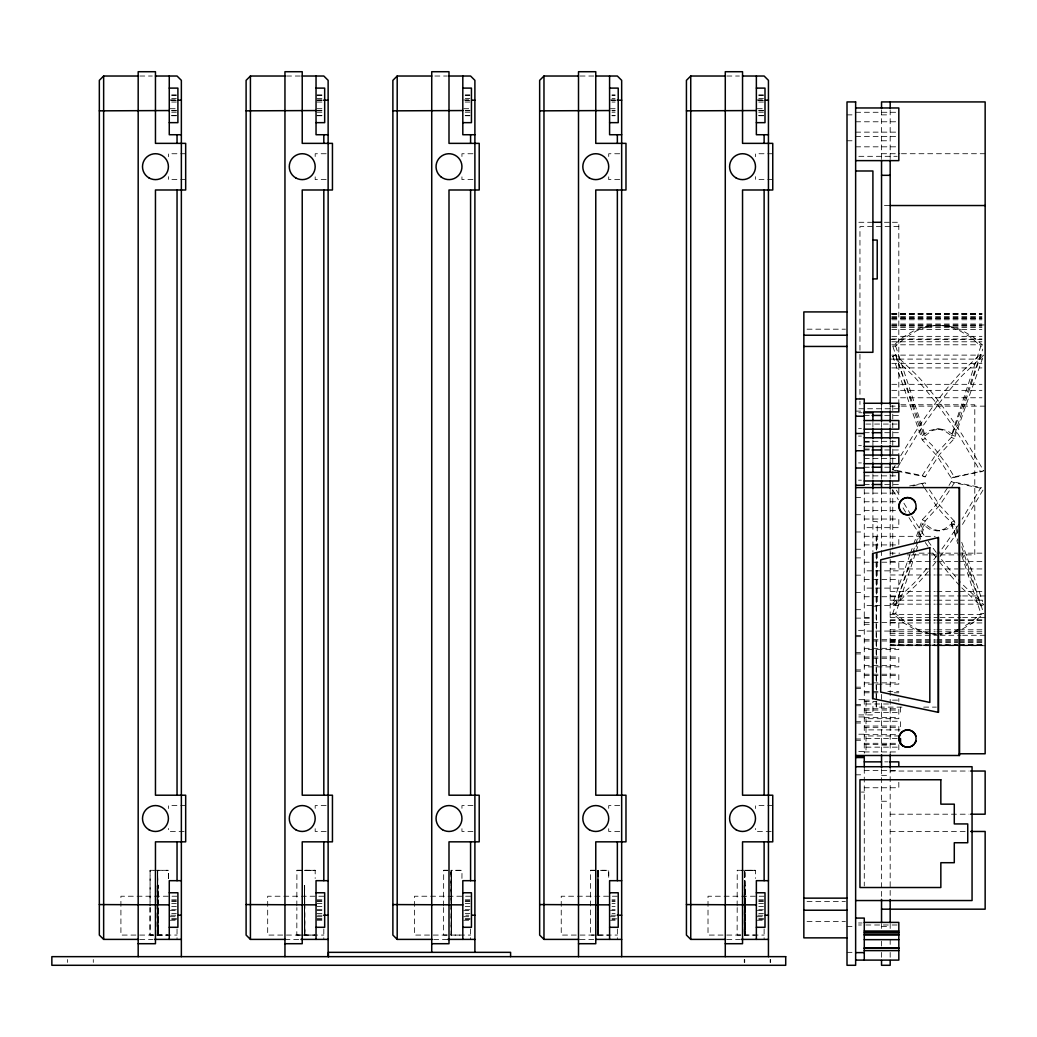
<?xml version="1.0" encoding="UTF-8"?>
<svg xmlns="http://www.w3.org/2000/svg" width="1037" height="1037" viewBox="0 0 1037 1037"><rect width="100%" height="100%" fill="white"/><g stroke="black" fill="none" stroke-linecap="round" stroke-linejoin="round"><path stroke-width="0.75" stroke-dasharray="5 3.75" d="M157.183 904.484L157.17 929.891L158.039 929.891L158.052 935.076L158.091 885.417L157.196 885.417L157.183 902.89M157.196 935.076L157.222 885.417L157.611 935.076L157.728 907.66M157.611 935.076L157.65 870.302L158.013 903.033M157.715 906.066L157.663 870.315L157.987 935.076L158.052 885.417L157.676 902.89M168.396 878.417L168.422 870.315L150.106 870.302L150.054 905.923L150.106 870.302L168.409 870.315M168.448 878.417L168.448 870.315M296.841 935.063L315.118 935.076L296.815 935.063L296.867 907.531M296.828 905.923L296.906 870.302L315.183 870.315L315.17 878.417M304.658 885.417L304.813 935.076L304.424 885.417L304.761 935.076L304.787 904.64M443.642 907.531L443.577 935.063L449.695 935.063M443.603 905.923L443.68 870.302L449.747 870.302L443.68 870.302M461.945 878.417L461.996 870.315L451.212 870.315L451.147 935.076L461.893 935.089M451.225 902.89L451.212 870.315L451.406 935.076L451.212 870.315L461.971 870.315M451.212 870.315L451.588 935.076L451.212 870.315L451.147 903.033M596.456 935.063L590.364 935.063L590.416 907.531M590.377 905.923L590.455 870.302L596.508 870.302M598.051 907.66L597.921 935.076L597.96 870.302L597.921 935.076L608.667 935.089M597.921 903.033L597.973 870.315L598.336 935.076L597.973 870.315L608.719 870.315L608.732 878.417L608.719 870.315L597.973 870.315L597.999 902.89M598.362 935.076L598.362 885.417L597.506 885.417M737.19 907.531L737.126 935.063L743.231 935.063M737.151 905.923L737.229 870.302L755.493 870.315L755.493 878.417M744.281 885.417L744.281 935.076L744.281 885.417L745.162 885.417L745.136 935.076L744.981 885.417M744.773 902.89L744.747 870.315L755.493 870.315L737.229 870.302M157.663 870.315L157.611 903.033M157.611 904.64L157.987 935.076L158.013 904.64M304.787 903.033L304.411 885.417M451.147 904.64L451.575 935.076L451.562 904.64M451.562 903.033L451.588 885.417M597.869 935.076L597.921 904.64M598.284 935.076L598.336 904.64M598.336 903.033L598.362 885.417M744.696 904.64L745.136 935.076M744.696 903.033L744.747 870.315L745.084 935.076L745.097 904.64M745.11 903.033L744.747 870.315L744.696 935.076L755.442 935.089M931.057 633.931A165.816 91.204 -90 0 1 914.012 628.992L903.097 622.498L892.766 613.567L912.275 554.354M912.767 552.838L915.269 545.242M915.775 543.725L922.269 523.983L925.147 523.983L932.159 529.077L939.691 530.814L947.222 529.077L954.234 523.983L957.734 534.612M922.269 435.67L929.282 430.575L936.813 428.838L944.344 430.575L951.357 435.67L980.859 346.086L970.515 337.142L959.614 330.647A165.816 91.204 90 0 0 914.012 330.647L903.097 337.142L892.766 346.086L922.269 435.67L925.147 435.67L932.159 430.575L939.691 428.838L947.222 430.575L954.234 435.67L982.739 349.119M928.193 632.933A165.816 91.204 90 0 1 916.889 628.992L905.988 622.498L895.644 613.567L915.645 552.838M916.151 551.321L918.652 543.725M919.145 542.208L925.147 523.983M928.193 571.504A165.816 45.602 -60.3 0 1 916.889 584.388L895.644 604.61L892.766 603.353L909.929 554.717M910.473 553.201L913.156 545.605M913.688 544.075L922.269 519.77L936.813 504.06L948.233 486.755M895.151 465.432L892.766 469.605L922.269 475.607L936.813 453.065L951.357 437.355L980.859 353.773L983.737 355.043L962.492 375.264A165.816 45.602 -60.3 0 0 916.889 435.216L901.218 461.141M895.644 604.61L925.147 521.028L939.691 505.317L951.11 488.012M897.199 471.187L925.147 476.864L939.691 454.323L954.234 438.625L982.661 358.076M900.725 455.71L914.012 433.959A165.816 45.602 -60.3 0 1 959.614 373.994L980.859 353.773M900.414 462.528L895.644 470.863L892.766 469.605M962.492 524.437L983.737 488.79L980.859 487.52L962.129 519.109M949.011 485.446L951.357 481.518L980.859 487.52M951.901 486.703L954.234 482.788L982.182 488.466M892.766 603.353L914.012 583.131A165.816 45.602 -60.3 0 0 928.18 566.759M892.766 346.086L895.644 346.086L905.988 337.142L916.889 330.647A165.816 91.204 90 0 1 962.492 330.647L973.406 337.142L983.737 346.086L980.859 346.086M962.492 628.992L973.406 622.498L983.737 613.567L980.859 613.567L970.515 622.498L962.336 627.372M954.234 523.983L951.357 523.983L944.344 529.077L936.813 530.814L929.282 529.077L922.269 523.983M892.766 356.3L895.644 355.043L916.889 375.264A165.816 45.602 60.3 0 1 962.492 435.216L983.737 470.863L951.357 478.122L936.813 455.593L922.269 439.882L892.766 356.3L914.012 376.522A165.816 45.602 60.3 0 1 959.614 436.473L980.859 472.133M922.269 439.882L925.147 438.625L932.159 445.301L947.222 465.094L954.234 476.864L982.182 471.187M912.949 485.938L925.147 482.788L927.493 486.703M951.357 478.122L954.234 476.864M924.602 487.973L936.813 506.587L944.344 515.609L951.357 522.285L954.234 521.028L957.994 531.67M961.792 587.875L980.859 605.867L983.737 604.61L962.492 584.388M909.618 485.938L925.147 482.788M296.88 870.302L315.196 870.315L304.437 870.315M590.429 870.302L596.534 870.302M139.762 76.025L152.309 76.025M286.523 76.025L300.652 76.025M434.866 76.025L447.427 76.025M580.072 76.025L594.201 76.025M726.846 76.025L739.407 76.025M171.688 95.015L176.342 95.015M316.907 95.015L323.116 95.015M465.224 95.015L469.891 95.015M611.999 95.015L615.11 95.015M758.773 95.015L763.439 95.015M171.688 95.223L176.342 95.223M316.907 95.223L323.116 95.223M465.224 95.223L469.891 95.223M611.999 95.223L615.11 95.223M758.773 95.223L763.439 95.223M171.688 98.541L176.342 98.541M316.907 98.541L323.116 98.541M465.224 98.541L469.891 98.541M611.999 98.541L615.11 98.541M758.773 98.541L763.439 98.541M170.133 99.993L176.342 99.993M316.907 99.993L323.116 99.993M463.682 99.993L469.891 99.993M610.443 99.993L615.11 99.993M757.217 99.993L763.439 99.993M170.781 100.2L176.821 100.2M317.555 100.2L322.079 100.2M465.833 100.2L468.854 100.2M611.091 100.2L615.628 100.2M757.866 100.2L763.906 100.2M171.688 100.408L176.342 100.408M316.907 100.408L323.116 100.408M465.224 100.408L469.891 100.408M611.999 100.408L615.11 100.408M758.773 100.408L763.439 100.408M171.688 102.054L176.342 102.054M316.907 102.054L323.116 102.054M465.224 102.054L469.891 102.054M611.999 102.054L615.11 102.054M758.773 102.054L763.439 102.054M170.133 108.704L176.342 108.704M316.907 108.704L323.116 108.704M463.682 108.704L469.891 108.704M610.443 108.704L615.11 108.704M757.217 108.704L763.439 108.704M171.688 110.35L176.342 110.35M316.907 110.35L323.116 110.35M465.224 110.35L469.891 110.35M611.999 110.35L615.11 110.35M758.773 110.35L763.439 110.35M171.688 110.765L176.342 110.765M316.907 110.765L323.116 110.765M465.224 110.765L469.891 110.765M611.999 110.765L615.11 110.765M758.773 110.765L763.439 110.765M171.688 112.216L176.342 112.216M316.907 112.216L323.116 112.216M465.224 112.216L469.891 112.216M611.999 112.216L615.11 112.216M758.773 112.216L763.439 112.216M855.642 112.281L897.212 112.281M847.009 114.874L854.203 114.874M881.541 114.874L890.174 114.874M171.688 115.535L176.342 115.535M316.907 115.535L323.116 115.535M465.224 115.535L469.891 115.535M611.999 115.535L615.11 115.535M758.773 115.535L763.439 115.535M171.688 115.742L176.342 115.742M316.907 115.742L323.116 115.742M465.224 115.742L469.891 115.742M611.999 115.742L615.11 115.742M758.773 115.742L763.439 115.742M855.642 121.783L898.82 121.783M855.642 132.14L898.82 132.14M855.642 136.456L898.82 136.456M847.009 140.773L854.203 140.773M881.541 140.773L890.174 140.773M855.642 146.826L898.82 146.826M185.675 153.748L168.409 153.748L168.409 156.704M326.162 153.748L315.183 153.748L315.183 159.063M472.937 153.748L461.945 153.748L461.945 159.063M619.711 153.748L608.719 153.748L608.719 157.818M772.759 153.748L755.493 153.748L755.493 156.704M881.541 153.722L899.844 153.722M901.451 153.722L985.15 153.722M858.843 156.315L897.212 156.315M185.675 179.608L168.409 179.608L168.409 176.653M326.162 179.608L315.183 179.608L315.183 175.538M472.937 179.608L461.945 179.608L461.945 175.538M619.711 179.608L608.719 179.608L608.719 175.538M772.759 179.608L755.493 179.608L755.493 176.653M884.418 205.533L890.174 205.533M858.843 222.281L871.637 222.281M884.418 222.281L890.822 222.281M892.416 222.281L898.82 222.281L898.82 404.443M898.82 226.597L859.958 226.597L859.958 352.71M891.794 313.589L981.935 313.589M891.794 313.809L981.935 313.809M891.794 314.081L981.935 314.081M891.794 314.6L981.935 314.6M891.794 316.648L981.935 316.648M891.794 317.555L981.935 317.555M891.794 318.216L981.935 318.216M891.794 318.566L981.935 318.566M891.794 319.759L981.935 319.759M891.794 324.011L981.935 324.011M891.794 324.957L985.15 324.957M936.813 325.385L939.691 325.385M891.794 325.67L981.935 325.67M891.794 326.098L981.935 326.098M891.794 327.523L981.935 327.523M807.045 329.183L845.414 329.183M891.794 329.494L981.935 329.494M891.794 336.351L981.935 336.351M891.794 338.956L981.935 338.956M890.174 339.475L981.935 339.475M891.794 341.782L981.935 341.782M891.794 344.802L981.935 344.802M891.794 355.121L981.935 355.121M890.174 359.1L981.935 359.1M891.794 363.352L981.935 363.352M891.794 367.915L981.935 367.915M891.794 384.325L981.935 384.325M891.794 390.353L981.935 390.353M891.794 397.767L981.935 397.767M900.816 404.767L974.793 404.767L974.793 554.886L907.245 554.886M890.174 406.141L899.844 406.141M901.451 406.141L985.15 406.141M858.843 408.759L898.82 408.759M855.642 411.119L861.397 411.119M858.779 412.739L861.928 412.739M864.275 415.435L870.561 415.435M884.691 415.435L898.82 415.435L898.82 418.313M865.843 424.068L898.82 424.068M858.519 428.385L861.397 428.385M936.813 428.838L939.691 428.838M864.275 432.701L870.561 432.701M884.691 432.701L898.82 432.701L898.82 435.579M951.357 435.67L954.234 435.67M858.519 436.084L861.397 436.084M864.275 441.334L898.82 441.334M864.275 442.125L872.908 442.125M858.519 445.651L861.397 445.651M864.275 449.034L872.908 449.034M864.275 449.967L870.561 449.967M884.691 449.967L898.82 449.967L898.82 454.284M864.275 458.6L898.82 458.6M858.519 462.917L861.397 462.917M864.275 467.233L870.561 467.233M884.691 467.233L898.82 467.233L898.82 470.111M864.275 475.866L898.82 475.866M858.519 480.183L861.397 480.183M864.275 484.499L870.561 484.499M884.691 484.499L898.82 484.499L898.82 493.132L864.275 493.132M855.642 497.449L864.275 497.449M864.275 501.765L898.82 501.765M864.275 510.398L898.82 510.398M855.642 514.715L864.275 514.715M864.275 519.031L898.82 519.031L898.82 527.664L864.275 527.664M872.908 521.52L877.224 521.52L877.224 550.258M936.813 530.814L939.691 530.814M855.642 531.981L864.275 531.981M864.275 536.298L935.231 536.349M864.275 544.931L898.82 544.931L898.82 536.298M855.642 549.247L864.275 549.247M890.174 553.162L899.844 553.162M919.158 553.162L935.244 553.162M936.865 553.162L957.786 553.162M959.394 553.162L981.935 553.162M855.642 557.893L864.275 557.893M890.174 561.535L935.244 561.535M936.865 561.535L957.786 561.535M959.394 561.535L981.935 561.535M864.275 562.21L898.82 562.21L898.82 570.843L864.275 570.843M890.174 568.95L935.244 568.95M936.865 568.95L957.786 568.95M959.394 568.95L981.935 568.95M855.642 575.159L864.275 575.159M890.174 574.978L935.244 574.978M936.865 574.978L957.786 574.978M959.394 574.978L981.935 574.978M864.275 579.476L898.82 579.476L898.82 588.109L864.275 588.109M890.174 591.375L935.244 591.375M936.865 591.375L957.786 591.375M959.394 591.375L981.935 591.375M855.642 592.425L864.275 592.425M890.174 595.951L938.472 595.951M940.079 595.951L961.001 595.951M962.608 595.951L985.15 595.951M864.275 596.742L898.82 596.742L898.82 605.375L864.275 605.375M890.174 600.203L935.244 600.203M936.865 600.203L957.786 600.203M959.394 600.203L981.935 600.203M890.174 604.156L935.244 604.156M936.865 604.156L957.786 604.156M959.394 604.156L981.935 604.156M872.908 606.126L877.224 606.126L877.224 551.853M855.642 609.691L864.275 609.691M892.766 613.567L895.644 613.567M890.174 614.5L935.244 614.5M936.865 614.5L957.786 614.5M959.394 614.5L981.935 614.5M864.275 617.391L871.469 617.391M890.174 617.508L938.472 617.508M940.079 617.508L961.001 617.508M962.608 617.508L985.15 617.508M855.642 618.117L864.275 618.117M864.275 618.246L871.469 618.246M890.174 619.815L935.244 619.815M936.865 619.815L957.786 619.815M959.394 619.815L981.935 619.815M890.174 620.346L935.244 620.346M936.865 620.346L957.786 620.346M959.394 620.346L981.935 620.346M864.275 622.433L898.82 622.433L898.82 631.066L864.275 631.066M890.174 622.939L935.244 622.939M936.865 622.939L957.786 622.939M959.394 622.939L981.935 622.939M864.275 624.287L871.469 624.287M890.174 629.796L935.244 629.796M936.865 629.796L957.786 629.796M959.394 629.796L981.935 629.796M858.519 630.34L864.275 630.34M890.174 631.766L935.244 631.766M936.865 631.766L957.786 631.766M959.394 631.766L981.935 631.766M890.174 633.594L935.244 633.594M936.865 633.594L957.786 633.594M959.394 633.594L981.935 633.594M855.642 635.383L864.275 635.383M890.174 635.279L938.472 635.279M940.079 635.279L961.001 635.279M962.608 635.279L985.15 635.279M855.642 636.666L864.275 636.666M890.174 639.531L935.244 639.531M936.865 639.531L957.786 639.531M959.394 639.531L981.935 639.531M864.275 639.699L898.82 639.699L898.82 649.616L864.275 649.616M890.174 640.697L935.244 640.697M936.865 640.697L957.786 640.697M959.394 640.697L981.935 640.697M864.275 640.983L898.82 640.983M890.174 641.734L935.244 641.734M936.865 641.734L957.786 641.734M959.394 641.734L981.935 641.734M890.174 642.655L935.244 642.655M936.865 642.655L957.786 642.655M959.394 642.655L981.935 642.655M890.174 644.703L935.244 644.703M936.865 644.703L957.786 644.703M959.394 644.703L981.935 644.703M890.174 645.494L935.244 645.494M936.865 645.494L957.786 645.494M959.394 645.494L981.935 645.494M890.174 645.714L938.472 645.714M940.079 645.714L961.001 645.714M962.608 645.714L985.15 645.714M864.275 648.332L898.82 648.332M855.642 652.649L864.275 652.649M855.642 653.932L864.275 653.932M864.275 656.965L898.82 656.965L898.82 666.882L864.275 666.882M864.275 658.249L898.82 658.249M864.275 665.598L898.82 665.598M855.642 669.915L864.275 669.915M855.642 671.198L864.275 671.198M864.275 674.231L898.82 674.231L898.82 684.148L864.275 684.148M864.275 675.515L898.82 675.515M864.275 682.864L898.82 682.864M855.642 687.181L864.275 687.181M855.642 688.464L864.275 688.464M864.275 691.498L878.404 691.498M887.828 691.498L898.82 691.498M864.275 692.781L878.404 692.781M894.101 692.781L898.82 692.781M858.805 699.677L866.012 699.677L866.012 751.475L857.366 751.475M864.275 700.131L870.561 700.131M892.533 700.131L898.82 700.131M864.275 701.414L876.835 701.414M866.012 703.993L891.12 703.993M855.642 704.447L864.275 704.447M855.642 705.73L864.275 705.73M901.957 707.117L876.135 707.117L876.135 536.349M923.682 707.117L936.359 707.117M864.275 708.764L898.82 708.764L898.82 718.693L864.275 718.693M864.275 710.047L898.82 710.047M866.012 712.626L900.544 712.626L900.544 706.871M858.779 714.921L872.908 714.921L872.908 701.984M858.805 716.943L866.012 716.943M864.275 717.397L898.82 717.397M866.012 721.259L900.544 721.259L900.544 729.892L866.012 729.892M855.642 721.713L864.275 721.713M855.642 723.009L864.275 723.009M864.275 726.03L898.82 726.03L898.82 735.959L864.275 735.959M864.275 727.326L898.82 727.326M858.805 734.209L866.012 734.209M864.275 734.663L898.82 734.663M866.012 738.525L897.407 738.525M855.642 738.979L864.275 738.979M855.642 740.275L864.275 740.275M864.275 743.296L898.82 743.296M864.275 744.592L898.82 744.592M881.541 745.136L890.174 745.136M866.012 747.158L900.544 747.158M864.275 751.942L898.82 751.942M884.691 761.858L887.828 761.858M864.275 770.491L898.82 770.491M890.174 771.035L969.051 771.035M855.642 774.808L864.275 774.808M881.541 775.352L890.174 775.352M864.275 787.757L898.82 787.757L898.82 779.124M861.397 792.074L864.275 792.074M881.541 801.251L890.174 801.251M185.675 805.593L168.409 805.593L168.409 808.536M326.162 805.593L315.183 805.593L315.183 809.651M472.937 805.593L461.945 805.593L461.945 809.651M619.711 805.593L608.719 805.593L608.719 809.651M772.759 805.593L755.493 805.593L755.493 808.536M890.174 814.201L969.051 814.201M184.106 831.441L168.409 831.441L168.409 828.498M326.162 831.441L315.183 831.441L315.183 826.126M472.937 831.441L461.945 831.441L461.945 826.126M619.711 831.441L608.719 831.441L608.719 827.383M771.191 831.441L755.493 831.441L755.493 828.498M890.174 831.467L965.836 831.467M597.96 885.417L598.038 906.066M451.173 885.417L451.264 906.066M177.042 896.227L120.914 896.227L120.914 935.076L177.042 935.076M323.816 896.227L267.689 896.227L267.689 935.076L323.816 935.076M470.578 896.227L414.463 896.227L414.463 935.076L470.578 935.076M617.352 896.227L561.237 896.227L561.237 935.076L617.352 935.076M764.126 896.227L708.012 896.227L708.012 935.076L764.126 935.076M171.688 899.831L176.342 899.831M316.907 899.831L323.116 899.831M465.224 899.831L469.891 899.831M611.999 899.831L615.11 899.831M758.773 899.831L763.439 899.831M171.688 900.92L176.342 900.92M316.907 900.92L323.116 900.92M465.224 900.92L469.891 900.92M611.999 900.92L615.11 900.92M758.773 900.92L763.439 900.92M171.688 901.218L176.342 901.218M316.907 901.218L323.116 901.218M465.224 901.218L469.891 901.218M611.999 901.218L615.11 901.218M758.773 901.218L763.439 901.218M807.045 901.594L845.414 901.594M171.688 903.383L176.342 903.383M316.907 903.383L323.116 903.383M465.224 903.383L469.891 903.383M611.999 903.383L615.11 903.383M758.773 903.383L763.439 903.383M171.688 906.494L176.342 906.494M316.907 906.494L323.116 906.494M465.224 906.494L469.891 906.494M611.999 906.494L615.11 906.494M758.773 906.494L763.439 906.494M171.688 909.747L176.342 909.747M316.907 909.747L323.116 909.747M465.224 909.747L469.891 909.747M611.999 909.747L615.11 909.747M758.773 909.747L763.439 909.747M170.133 910.33L176.342 910.33M316.907 910.33L323.116 910.33M463.682 910.33L469.891 910.33M610.443 910.33L615.11 910.33M757.217 910.33L763.439 910.33M171.688 913.584L176.342 913.584M316.907 913.584L323.116 913.584M465.224 913.584L469.891 913.584M611.999 913.584L615.11 913.584M758.773 913.584L763.439 913.584M170.781 915.217L176.821 915.217M317.555 915.217L322.079 915.217M465.833 915.217L468.854 915.217M611.091 915.217L615.628 915.217M757.866 915.217L763.906 915.217M170.133 916.695L176.342 916.695M316.907 916.695L323.116 916.695M463.682 916.695L469.891 916.695M610.443 916.695L615.11 916.695M757.217 916.695L763.439 916.695M171.688 918.86L177.897 918.86M316.907 918.86L324.672 918.86M465.224 918.86L471.446 918.86M611.999 918.86L618.221 918.86M758.773 918.86L764.995 918.86M171.688 919.158L176.342 919.158M316.907 919.158L323.116 919.158M465.224 919.158L469.891 919.158M611.999 919.158L615.11 919.158M758.773 919.158L763.439 919.158M170.133 920.247L176.342 920.247M316.907 920.247L323.116 920.247M463.682 920.247L469.891 920.247M610.443 920.247L615.11 920.247M757.217 920.247L763.439 920.247M807.045 921.452L845.414 921.452M858.519 922.982L862.045 922.982M858.519 924.991L861.397 924.991M865.843 924.991L897.238 924.991M847.009 926.443L854.203 926.443M881.541 926.443L890.174 926.443M597.921 929.891L597.481 929.891M744.696 929.891L744.683 935.076L744.773 904.484M139.762 939.392L152.983 939.392M284.955 939.392L299.758 939.392M433.699 939.392L447.725 939.392M580.072 939.392L594.201 939.392M726.846 939.392L740.081 939.392M847.009 952.342L854.203 952.342M744.255 929.891L745.123 929.891M951.357 437.355L954.234 438.625M951.357 481.518L954.234 482.788M922.269 475.607L925.147 476.864M922.269 519.77L925.147 521.028M954.234 521.028L939.691 505.317L928.271 488.012M911.017 514.961L903.603 502.673M911.86 516.309L916.889 524.437A165.816 45.602 60.3 0 0 925.561 537.464M905.625 512.161L901.516 505.317M908.982 517.58L914.012 525.694A165.816 45.602 60.3 0 0 922.684 538.734M922.269 484.046L923.824 486.664M896.448 490.177L900.414 497.112M892.766 490.047L898.34 499.769M895.644 355.043L925.147 438.625M961.74 542.299L982.661 601.577M951.357 522.285L957.786 540.523M962.077 552.682L980.859 605.867M895.644 346.086L925.147 435.67M961.74 546.758L982.739 610.534M951.357 523.983L957.851 543.725M961.856 555.871L980.859 613.567M598.012 904.484L598.129 929.891M451.276 907.66L451.147 935.076L451.238 904.484M157.689 904.484L157.818 929.891M898.82 698.536L898.82 701.414M898.82 744.735L898.82 753.225M892.766 405.402L892.766 470.033M892.766 471.433L892.766 479.82M892.766 481.22L892.766 488.22M892.766 489.62L892.766 549.169M892.766 552.332L892.766 554.886M890.174 109.896L890.174 158.609M890.174 405.182L890.174 410.043M890.174 423.861L890.174 427.84M890.174 439.182L890.174 444.873M890.174 456.98L890.174 461.841M890.174 473.987L890.174 479.651M890.174 489.36L890.174 753.769M890.174 767.898L890.174 897.912M890.174 923.474L890.174 930.228M890.174 939.392L890.174 946.055M890.174 952.433L890.174 957.281M881.541 109.896L881.541 158.583M881.541 405.182L881.541 410.043M881.541 422.448L881.541 427.84M881.541 438.638L881.541 445.119M881.541 456.98L881.541 461.841M881.541 474.246L881.541 479.651M881.541 489.36L881.541 557.349M881.541 694.414L881.541 753.173M881.541 768.871L881.541 897.912M881.541 923.474L881.541 930.228M881.541 941.168L881.541 946.055M881.541 952.433L881.541 957.281M876.602 536.349L876.602 552.462M876.602 554.069L876.602 707.117M872.908 422.435L872.908 427.283M872.908 440.207L872.908 445.145M872.908 457.084L872.908 461.919M872.908 473.948L872.908 480.403M872.908 489.321L872.908 551.71M864.275 489.321L864.275 753.225M864.275 768.326L864.275 885.974M859.958 354.33L859.958 399.595M859.958 401.215L859.958 404.443M770.634 959.536L770.634 962.414M770.167 959.536L770.167 962.414M764.126 928.971L764.126 939.392M744.735 959.536L744.735 962.414M744.268 959.536L744.268 962.414M617.352 928.971L617.352 939.392M470.578 928.971L470.578 939.392M323.816 928.971L323.816 939.392M177.042 928.971L177.042 939.392M93.291 959.536L93.291 962.414M67.392 959.536L67.392 962.414M959.614 523.167A165.816 45.602 -60.3 0 1 939.47 552.254M936.813 555.78A165.816 45.602 -60.3 0 1 932.017 561.976M958.175 531.009A165.816 45.602 -60.3 0 1 939.691 557.038A165.816 45.602 60.3 0 0 960.456 582.172M935.854 562.015A165.816 45.602 -60.3 0 1 932.017 566.85M959.614 585.646A165.816 45.602 60.3 0 1 939.691 562.054M935.931 557.141A165.816 45.602 60.3 0 1 932.38 552.384M927.959 546.266A165.816 45.602 60.3 0 1 925.315 542.52M936.152 552.319A165.816 45.602 60.3 0 1 928.193 541.262M959.614 628.992A165.816 91.204 -90 0 1 939.691 634.177A165.816 91.204 90 0 0 961.092 629.628M936.813 634.255A165.816 91.204 -90 0 1 932.496 634.074M935.374 634.074A165.816 91.204 90 0 1 929.619 633.244M150.067 907.544L150.028 935.063L168.357 935.089L150.028 935.063L150.093 907.531M935.244 645.17L890.174 645.17L935.244 645.208M957.786 645.17L936.865 645.17L957.786 645.208M981.935 645.17L959.394 645.17L981.935 645.208"/><path stroke-width="1.5" d="M138.18 76.025L103.648 76.025L99.332 80.342L99.332 935.076L103.648 939.392L138.556 939.392M284.955 76.025L250.423 76.025L246.106 80.342L246.106 935.076L250.423 939.392L285.331 939.392M431.729 76.025L397.197 76.025L392.88 80.342L392.88 935.076L397.197 939.392L432.105 939.392M578.503 76.025L543.971 76.025L539.655 80.342L539.655 935.076L543.971 939.392L578.879 939.392M725.278 76.025L690.746 76.025L686.429 80.342L686.429 935.076L690.746 939.392L725.641 939.392M938.394 712.354L872.661 698.614L872.661 553.512L938.394 537.477L938.394 712.354L938.394 537.477M99.332 110.842L169.264 110.557M246.106 110.842L316.039 110.557M392.88 110.842L462.813 110.557M539.655 110.842L609.587 110.557M686.429 110.842L756.362 110.557M155.459 76.025L177.042 76.025L181.358 80.342L181.358 956.658M302.221 76.025L323.816 76.025L328.133 80.342L328.133 956.658M448.995 76.025L470.578 76.025L474.894 80.342L474.894 951.953M595.769 76.025L617.352 76.025L621.669 80.342L621.669 956.658M742.544 76.025L764.126 76.025L768.443 80.342L768.443 956.658M169.264 88.106L177.897 88.106L177.897 122.651L169.264 122.651M316.039 88.106L324.672 88.106L324.672 122.651L316.039 122.651M462.813 88.106L471.446 88.106L471.446 122.651L462.813 122.651M609.587 88.106L618.221 88.106L618.221 122.651L609.587 122.651M756.362 88.106L764.995 88.106L764.995 122.651L756.362 122.651M178.338 100.2L181.358 100.2M323.596 100.2L328.133 100.2M471.874 100.2L474.894 100.2M617.145 100.2L621.669 100.2M765.423 100.2L768.443 100.2M855.642 107.965L898.82 107.965L898.82 160.631L855.642 160.631M181.358 134.732L169.264 134.732L169.264 76.025M328.133 134.732L316.039 134.732L316.039 76.025M474.894 134.732L462.813 134.732L462.813 76.025M621.669 134.732L609.587 134.732L609.587 76.025M768.443 134.732L756.362 134.732L756.362 76.025M855.642 170.988L872.908 170.988L872.908 352.308L855.642 352.308M881.541 175.318L890.174 175.318M890.174 205.533L985.15 205.533M873.232 222.281L881.23 222.281M872.908 240.053L877.224 240.053L877.224 278.901L872.908 278.901M847.009 311.917L803.844 311.917L803.844 937.863L847.009 937.863M803.844 335.223L847.009 335.223M803.844 346.449L847.009 346.449M855.642 398.947L864.275 398.947L864.275 485.277L855.642 485.277M864.275 403.263L898.82 403.263L898.82 411.896L864.275 411.896M863.497 412.739L872.908 412.739L872.908 420.815M872.13 415.435L881.541 415.435M855.642 416.213L864.275 416.213M864.275 420.529L898.82 420.529L898.82 429.162L864.275 429.162M872.13 432.701L881.541 432.701M855.642 433.479L864.275 433.479M864.275 437.795L898.82 437.795L898.82 446.428L864.275 446.428M872.13 449.967L881.541 449.967M855.642 450.745L864.275 450.745M864.275 455.062L898.82 455.062L898.82 463.695L864.275 463.695M872.13 467.233L881.541 467.233M855.642 468.011L864.275 468.011M864.275 472.328L898.82 472.328L898.82 480.961L864.275 480.961M872.13 484.499L881.541 484.499M855.642 487.597L959.562 487.597L959.562 755.493L855.642 755.493M872.661 553.512L872.661 698.614M959.394 753.769L985.15 753.769L985.15 101.924L881.541 101.924L881.541 108.405M855.642 756.258L864.275 756.258M855.642 757.541L864.275 757.541L864.275 766.952M864.275 761.858L881.541 761.858M889.396 761.858L898.82 761.858L898.82 766.174M855.642 766.719L972.058 766.719L972.058 900.544L855.642 900.544M970.658 771.035L985.15 771.035L985.15 814.201L970.658 814.201M970.658 831.467L985.15 831.467L985.15 909.177L881.541 909.177M181.358 880.685L169.264 880.685L169.264 939.392M328.133 880.685L316.039 880.685L316.039 939.392M474.894 880.685L462.813 880.685L462.813 939.392M621.669 880.685L609.587 880.685L609.587 939.392M768.443 880.685L756.362 880.685L756.362 939.392M169.264 892.766L177.897 892.766L177.897 927.298L169.264 927.298M316.039 892.766L324.672 892.766L324.672 927.298L316.039 927.298M462.813 892.766L471.446 892.766L471.446 927.298L462.813 927.298M609.587 892.766L618.221 892.766L618.221 927.298L609.587 927.298M756.362 892.766L764.995 892.766L764.995 927.298L756.362 927.298M803.844 898.146L847.009 898.146M169.264 904.86L99.332 904.575M316.039 904.86L246.106 904.575M462.813 904.86L392.88 904.575M609.587 904.86L539.655 904.575M756.362 904.86L686.429 904.575M803.844 910.227L847.009 910.227M178.338 915.217L181.358 915.217M323.596 915.217L328.133 915.217M471.874 915.217L474.894 915.217M617.145 915.217L621.669 915.217M765.423 915.217L768.443 915.217M855.642 918.082L864.275 918.082L864.275 960.106M864.275 922.399L898.82 922.399L898.82 960.106L855.642 960.106M864.275 931.032L898.82 931.032M864.275 932.483L898.82 932.483M864.275 934.207L898.82 934.207M864.275 935.076L898.82 935.076M154.591 939.392L181.358 939.392M300.95 939.392L328.133 939.392M447.725 939.392L474.894 939.392M595.769 939.392L621.669 939.392M741.261 939.392L768.443 939.392M864.275 939.665L898.82 939.665M138.18 943.709L155.459 943.709L155.459 841.837L185.675 841.837L185.675 795.21L155.459 795.21L155.459 189.991L185.675 189.991L185.675 143.365L155.459 143.365L155.459 71.709L138.18 71.709L138.18 956.658M284.955 943.709L302.221 943.709L302.221 841.837L332.449 841.837L332.449 795.21L302.221 795.21L302.221 189.991L332.449 189.991L332.449 143.365L302.221 143.365L302.221 71.709L284.955 71.709L284.955 956.658M431.729 943.709L448.995 943.709L448.995 841.837L479.211 841.837L479.211 795.21L448.995 795.21L448.995 189.991L479.211 189.991L479.211 143.365L448.995 143.365L448.995 71.709L431.729 71.709L431.729 951.953M578.503 943.709L595.769 943.709L595.769 841.837L625.985 841.837L625.985 795.21L595.769 795.21L595.769 189.991L625.985 189.991L625.985 143.365L595.769 143.365L595.769 71.709L578.503 71.709L578.503 956.658M725.278 943.709L742.544 943.709L742.544 841.837L772.759 841.837L772.759 795.21L742.544 795.21L742.544 189.991L772.759 189.991L772.759 143.365L742.544 143.365L742.544 71.709L725.278 71.709L725.278 956.658M864.275 948.025L898.82 948.025M864.275 948.298L898.82 948.298M864.275 950.618L898.82 950.618M855.642 952.614L864.275 952.614M959.238 487.597L959.238 755.493M900.544 738.525L900.544 744.281M890.174 101.924L890.174 108.392M890.174 160.126L890.174 404.443M890.174 410.911L890.174 422.24M890.174 428.709L890.174 438.405M890.174 445.651L890.174 456.202M890.174 462.671L890.174 472.366M890.174 480.455L890.174 488.544M890.174 754.78L890.174 767.652M890.174 899.455L890.174 921.997M890.174 960.469L890.174 965.291L881.541 965.291L881.541 960.469M881.541 160.204L881.541 404.637M881.541 411.119L881.541 421.372M881.541 428.929L881.541 438.638M881.541 445.651L881.541 456.449M881.541 462.917L881.541 472.639M881.541 480.727L881.541 487.74M881.541 754.78L881.541 767.652M881.541 899.351L881.541 921.997M872.908 428.903L872.908 438.586M872.908 446.273L872.908 456.371M872.908 462.671L872.908 472.522M872.908 480.403L872.908 488.686M764.126 134.732L764.126 143.365M764.126 189.991L764.126 795.21M764.126 841.837L764.126 880.685M690.746 76.025L690.746 939.392M617.352 134.732L617.352 143.365M617.352 189.991L617.352 795.21M617.352 841.837L617.352 880.685M543.971 76.025L543.971 939.392M510.593 956.658L510.593 952.342L328.431 952.342L328.431 956.658M470.578 134.732L470.578 143.365M470.578 189.991L470.578 795.21M470.578 841.837L470.578 880.685M397.197 76.025L397.197 939.392M323.816 134.732L323.816 143.365M323.816 189.991L323.816 795.21M323.816 841.837L323.816 880.685M250.423 76.025L250.423 939.392M177.042 134.732L177.042 143.365M177.042 189.991L177.042 795.21M177.042 841.837L177.042 880.685M103.648 76.025L103.648 939.392M916.112 508.441A8.633 8.633 0 0 1 915.256 510.515M913.882 512.304A8.633 8.633 0 0 1 901.166 511.747A8.633 8.633 0 0 1 902.825 499.134A8.633 8.633 0 0 1 915.256 501.882M916.112 740.807A8.633 8.633 0 0 1 915.256 742.881M913.882 744.67A8.633 8.633 0 0 1 900.699 743.516A8.633 8.633 0 0 1 904.121 730.748A8.633 8.633 0 0 1 916.112 736.335M929.826 547.743L880.698 559.811L880.698 692.094L929.826 702.438L929.826 547.743M855.642 101.924L847.009 101.924L847.009 965.291L855.642 965.291L855.642 101.924M940.844 779.746L859.958 779.746L859.958 887.516L940.844 887.516L940.844 862.706L954.286 862.706L954.286 842.744L967.741 842.744L967.741 823.935L954.286 823.935L954.286 804.155L940.844 804.155L940.844 779.746M785.709 956.658L51.85 956.658L51.85 965.291L785.709 965.291L785.709 956.658M903.136 513.678A8.633 8.633 0 0 0 916.086 506.199A8.633 8.633 0 0 0 903.136 498.732A8.633 8.633 0 0 0 903.136 513.678M903.136 746.044A8.633 8.633 0 0 0 916.086 738.564A8.633 8.633 0 0 0 903.136 731.085A8.633 8.633 0 0 0 903.136 746.044M736.063 177.897A12.95 12.95 0 0 0 755.493 166.672A12.95 12.95 0 0 0 736.063 155.459A12.95 12.95 0 0 0 736.063 177.897M736.063 829.73A12.95 12.95 0 0 0 755.493 818.517A12.95 12.95 0 0 0 736.063 807.304A12.95 12.95 0 0 0 736.063 829.73M589.301 177.897A12.95 12.95 0 0 0 608.719 166.672A12.95 12.95 0 0 0 589.301 155.459A12.95 12.95 0 0 0 589.301 177.897M589.301 829.73A12.95 12.95 0 0 0 608.719 818.517A12.95 12.95 0 0 0 589.301 807.304A12.95 12.95 0 0 0 589.301 829.73M441.166 176.99A12.95 12.95 0 0 0 461.841 168.305A12.95 12.95 0 0 0 443.979 154.733A12.95 12.95 0 0 0 441.166 176.99M442.527 829.73A12.95 12.95 0 0 0 461.945 818.517A12.95 12.95 0 0 0 442.527 807.304A12.95 12.95 0 0 0 442.527 829.73M295.752 177.897A12.95 12.95 0 0 0 315.183 166.672A12.95 12.95 0 0 0 295.752 155.459A12.95 12.95 0 0 0 295.752 177.897M295.752 829.73A12.95 12.95 0 0 0 315.183 818.517A12.95 12.95 0 0 0 295.752 807.304A12.95 12.95 0 0 0 295.752 829.73M148.978 177.897A12.95 12.95 0 0 0 168.409 166.672A12.95 12.95 0 0 0 148.978 155.459A12.95 12.95 0 0 0 148.978 177.897M148.978 829.73A12.95 12.95 0 0 0 168.409 818.517A12.95 12.95 0 0 0 148.978 807.304A12.95 12.95 0 0 0 148.978 829.73"/></g></svg>
